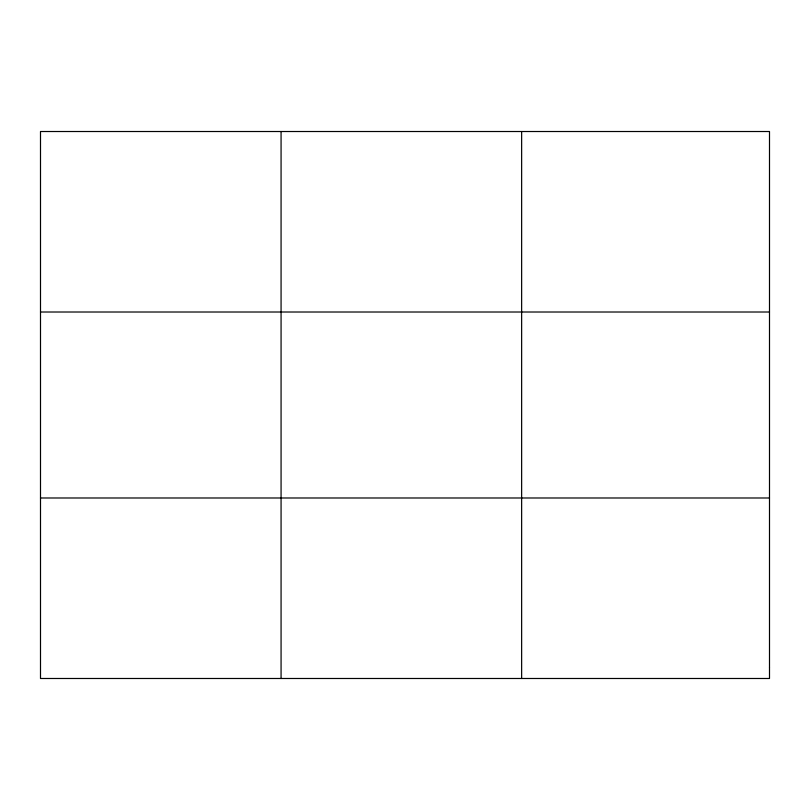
<?xml version="1.0" encoding="UTF-8"?>
<svg xmlns="http://www.w3.org/2000/svg" width="810" height="810" viewBox="0 0 810 810"><rect width="100%" height="100%" fill="white"/><g stroke="black" fill="none" stroke-linecap="round" stroke-linejoin="round"><path stroke-width="1.21" d="M281.07 131.514L281.07 678.486M521.64 131.514L521.64 678.486M40.5 312.012L769.5 312.012M40.5 497.988L769.5 497.988M769.5 667.207L769.5 678.486L40.5 678.486L40.5 131.514L769.5 131.514L769.5 667.207"/></g></svg>
